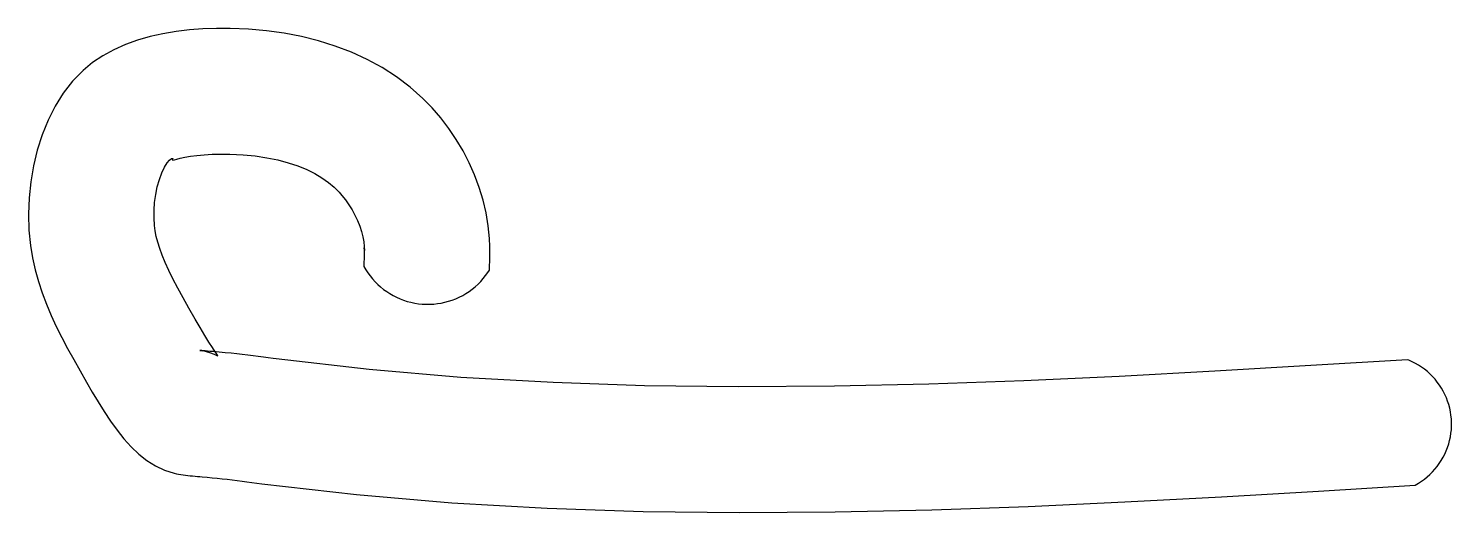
# Model space of a CAD drawing. Extents: x -2.65 to 2.61, y -1.31 to 1.34.
# Drawn here: x -2.637 to -2.071, y 0.247 to 0.44 of the extents above; entities that cross this region are included whole.
import ezdxf

# ---------------------------------------------------------------- set-up
doc = ezdxf.new("R2010")
doc.units = 0
doc.layers.add('2', color=7, linetype='CONTINUOUS')

msp = doc.modelspace()

# ---------------------------------------------------------------- linework, layer by layer
at = {"layer": '2', "color": 7, "linetype": 'CONTINUOUS', "flags": 128}
msp.add_lwpolyline([(-2.453531, 0.343747), (-2.4535, 0.344792), (-2.45347, 0.345837), (-2.453443, 0.346882), (-2.45342, 0.347927), (-2.453402, 0.348973), (-2.45339, 0.350018), (-2.453387, 0.351063), (-2.453392, 0.352108), (-2.453408, 0.353154), (-2.453435, 0.3542), (-2.453476, 0.355245), (-2.453531, 0.356292), (-2.454024, 0.361437), (-2.45488, 0.366566), (-2.456084, 0.371655), (-2.457619, 0.376683), (-2.459471, 0.381627), (-2.461624, 0.386466), (-2.464063, 0.391176), (-2.466773, 0.395737), (-2.469738, 0.400127), (-2.472943, 0.404322), (-2.476373, 0.408301), (-2.480013, 0.412043), (-2.485119, 0.416595), (-2.490541, 0.420704), (-2.496252, 0.424382), (-2.502229, 0.427639), (-2.508447, 0.430487), (-2.514882, 0.432938), (-2.521509, 0.435001), (-2.528304, 0.43669), (-2.535242, 0.438015), (-2.542298, 0.438987), (-2.54945, 0.439618), (-2.556671, 0.439918), (-2.562088, 0.439931), (-2.567503, 0.439747), (-2.572885, 0.439351), (-2.578208, 0.438722), (-2.583442, 0.437844), (-2.588559, 0.436698), (-2.593531, 0.435267), (-2.598328, 0.433531), (-2.602923, 0.431474), (-2.607288, 0.429078), (-2.611392, 0.426323), (-2.615209, 0.423193), (-2.619362, 0.41895), (-2.623067, 0.414208), (-2.626325, 0.409033), (-2.629142, 0.403487), (-2.631519, 0.397636), (-2.633459, 0.391543), (-2.634967, 0.385273), (-2.636044, 0.378889), (-2.636695, 0.372456), (-2.636922, 0.366038), (-2.636728, 0.359699), (-2.636116, 0.353504), (-2.635322, 0.348641), (-2.634276, 0.343896), (-2.632994, 0.339252), (-2.631496, 0.334691), (-2.629798, 0.330197), (-2.627918, 0.325752), (-2.625874, 0.321339), (-2.623684, 0.31694), (-2.621366, 0.312539), (-2.618936, 0.308117), (-2.616414, 0.303659), (-2.613816, 0.299146), (-2.611542, 0.295239), (-2.609209, 0.291329), (-2.6068, 0.287464), (-2.604299, 0.283696), (-2.60169, 0.280072), (-2.598954, 0.276642), (-2.596077, 0.273456), (-2.59304, 0.270564), (-2.589828, 0.268013), (-2.586424, 0.265854), (-2.58281, 0.264136), (-2.578971, 0.262908), (-2.578081, 0.262705), (-2.577179, 0.262527), (-2.576268, 0.26237), (-2.575348, 0.262233), (-2.574421, 0.262112), (-2.573488, 0.262005), (-2.572549, 0.26191), (-2.571607, 0.261823), (-2.570662, 0.261743), (-2.569715, 0.261666), (-2.568767, 0.261591), (-2.567821, 0.261514), (-2.565817, 0.261339), (-2.563821, 0.261148), (-2.561832, 0.260942), (-2.559849, 0.260723), (-2.557872, 0.260493), (-2.5559, 0.260254), (-2.553932, 0.260008), (-2.551967, 0.259756), (-2.550005, 0.2595), (-2.548045, 0.259242), (-2.546085, 0.258984), (-2.544127, 0.258727), (-2.506384, 0.254406), (-2.468512, 0.251201), (-2.430523, 0.249011), (-2.392428, 0.247733), (-2.35424, 0.247267), (-2.31597, 0.247511), (-2.27763, 0.248364), (-2.239231, 0.249723), (-2.200785, 0.251489), (-2.162304, 0.253559), (-2.1238, 0.255832), (-2.085283, 0.258206), (-2.084033, 0.258925), (-2.082821, 0.259708), (-2.081653, 0.260554), (-2.08053, 0.26146), (-2.079456, 0.262423), (-2.078434, 0.263441), (-2.077467, 0.264511), (-2.076557, 0.265631), (-2.075707, 0.266796), (-2.074919, 0.268004), (-2.074195, 0.269252), (-2.073538, 0.270536), (-2.072949, 0.271853), (-2.072429, 0.273199), (-2.071981, 0.27457), (-2.071605, 0.275963), (-2.071302, 0.277373), (-2.071074, 0.278798), (-2.07092, 0.280232), (-2.070842, 0.281673), (-2.07084, 0.283115), (-2.070912, 0.284556), (-2.07106, 0.285991), (-2.071283, 0.287416), (-2.071581, 0.288828), (-2.071951, 0.290222), (-2.072395, 0.291595), (-2.072909, 0.292942), (-2.073493, 0.294261), (-2.074146, 0.295548), (-2.074865, 0.296798), (-2.075648, 0.29801), (-2.076494, 0.299178), (-2.0774, 0.300301), (-2.078363, 0.301375), (-2.079381, 0.302397), (-2.080451, 0.303364), (-2.081571, 0.304274), (-2.082736, 0.305124), (-2.083944, 0.305912), (-2.085192, 0.306636), (-2.086477, 0.307293), (-2.087793, 0.307883), (-2.08836, 0.308111), (-2.126746, 0.305745), (-2.16499, 0.303487), (-2.203079, 0.301436), (-2.241, 0.299692), (-2.278741, 0.298351), (-2.316289, 0.29751), (-2.354559, 0.297266), (-2.391818, 0.297729), (-2.428245, 0.298962), (-2.464964, 0.30108), (-2.501431, 0.304166), (-2.53844, 0.308402), (-2.539587, 0.308559), (-2.54151, 0.308813), (-2.543481, 0.309072), (-2.5455, 0.309336), (-2.547569, 0.309601), (-2.549688, 0.309867), (-2.551857, 0.31013), (-2.554077, 0.310389), (-2.556348, 0.31064), (-2.55867, 0.310882), (-2.561044, 0.311111), (-2.563469, 0.311325), (-2.564727, 0.311428), (-2.565753, 0.311509), (-2.566638, 0.311581), (-2.567382, 0.311644), (-2.567981, 0.3117), (-2.568434, 0.311749), (-2.568737, 0.311787), (-2.568367, 0.311753), (-2.567863, 0.311659), (-2.56758, 0.31176), (-2.564954, 0.31101), (-2.56305, 0.310238), (-2.561948, 0.30972), (-2.561588, 0.309657), (-2.561849, 0.310157), (-2.5626, 0.311249), (-2.563726, 0.312915), (-2.565138, 0.31511), (-2.566776, 0.317776), (-2.568602, 0.320856), (-2.570601, 0.324296), (-2.573082, 0.328606), (-2.575419, 0.33274), (-2.577546, 0.336618), (-2.579447, 0.340244), (-2.581115, 0.343624), (-2.582547, 0.346763), (-2.583746, 0.349671), (-2.584723, 0.352363), (-2.585493, 0.35486), (-2.586077, 0.357195), (-2.586496, 0.35941), (-2.586769, 0.36156), (-2.58697, 0.364612), (-2.586945, 0.367568), (-2.586726, 0.37069), (-2.586298, 0.373858), (-2.585664, 0.376951), (-2.584845, 0.379855), (-2.583877, 0.382461), (-2.582818, 0.384669), (-2.581745, 0.386393), (-2.580755, 0.387567), (-2.579961, 0.388168), (-2.579476, 0.38822), (-2.579687, 0.387661), (-2.579427, 0.387559), (-2.578855, 0.387648), (-2.5779, 0.387895), (-2.576524, 0.388248), (-2.574724, 0.38865), (-2.572517, 0.389052), (-2.569935, 0.389411), (-2.567022, 0.389696), (-2.563826, 0.389883), (-2.560397, 0.389959), (-2.556784, 0.389919), (-2.55153, 0.389661), (-2.546692, 0.38918), (-2.542065, 0.388483), (-2.537681, 0.387577), (-2.533568, 0.386477), (-2.529749, 0.385199), (-2.52624, 0.38376), (-2.523051, 0.382181), (-2.520178, 0.380478), (-2.51761, 0.378666), (-2.515323, 0.376748), (-2.513284, 0.374719), (-2.512214, 0.373438), (-2.510817, 0.371678), (-2.50947, 0.369772), (-2.508205, 0.367748), (-2.507049, 0.365638), (-2.506025, 0.363476), (-2.505152, 0.361299), (-2.504442, 0.359145), (-2.503904, 0.357053), (-2.503539, 0.355061), (-2.503342, 0.353205), (-2.503302, 0.351518), (-2.503407, 0.352628), (-2.503398, 0.352263), (-2.503391, 0.351838), (-2.503386, 0.351352), (-2.503386, 0.350804), (-2.50339, 0.350194), (-2.503399, 0.349522), (-2.503412, 0.348788), (-2.503431, 0.347992), (-2.503453, 0.347133), (-2.50348, 0.346213), (-2.503509, 0.34523), (-2.502747, 0.343919), (-2.501917, 0.342649), (-2.501023, 0.341424), (-2.500065, 0.340248), (-2.499047, 0.339123), (-2.497972, 0.338054), (-2.496842, 0.337042), (-2.495661, 0.336091), (-2.494431, 0.335202), (-2.493157, 0.33438), (-2.491841, 0.333625), (-2.490488, 0.33294), (-2.489101, 0.332327), (-2.487683, 0.331787), (-2.48624, 0.331322), (-2.484773, 0.330933), (-2.483289, 0.330622), (-2.48179, 0.330389), (-2.480281, 0.330234), (-2.478767, 0.330159), (-2.47725, 0.330163), (-2.475735, 0.330246), (-2.474227, 0.330409), (-2.47273, 0.33065), (-2.471247, 0.33097), (-2.469783, 0.331366), (-2.468342, 0.331839), (-2.466927, 0.332386), (-2.465543, 0.333007), (-2.464194, 0.333699), (-2.462882, 0.334461), (-2.461613, 0.33529), (-2.460388, 0.336185), (-2.459212, 0.337143), (-2.458087, 0.338161), (-2.457018, 0.339236), (-2.456006, 0.340366), (-2.455054, 0.341547), (-2.454166, 0.342777), (-2.453531, 0.343747)], close=True, dxfattribs=at).dxf.unprotected_set("ltscale", 0)

doc.saveas('drawing.dxf')
